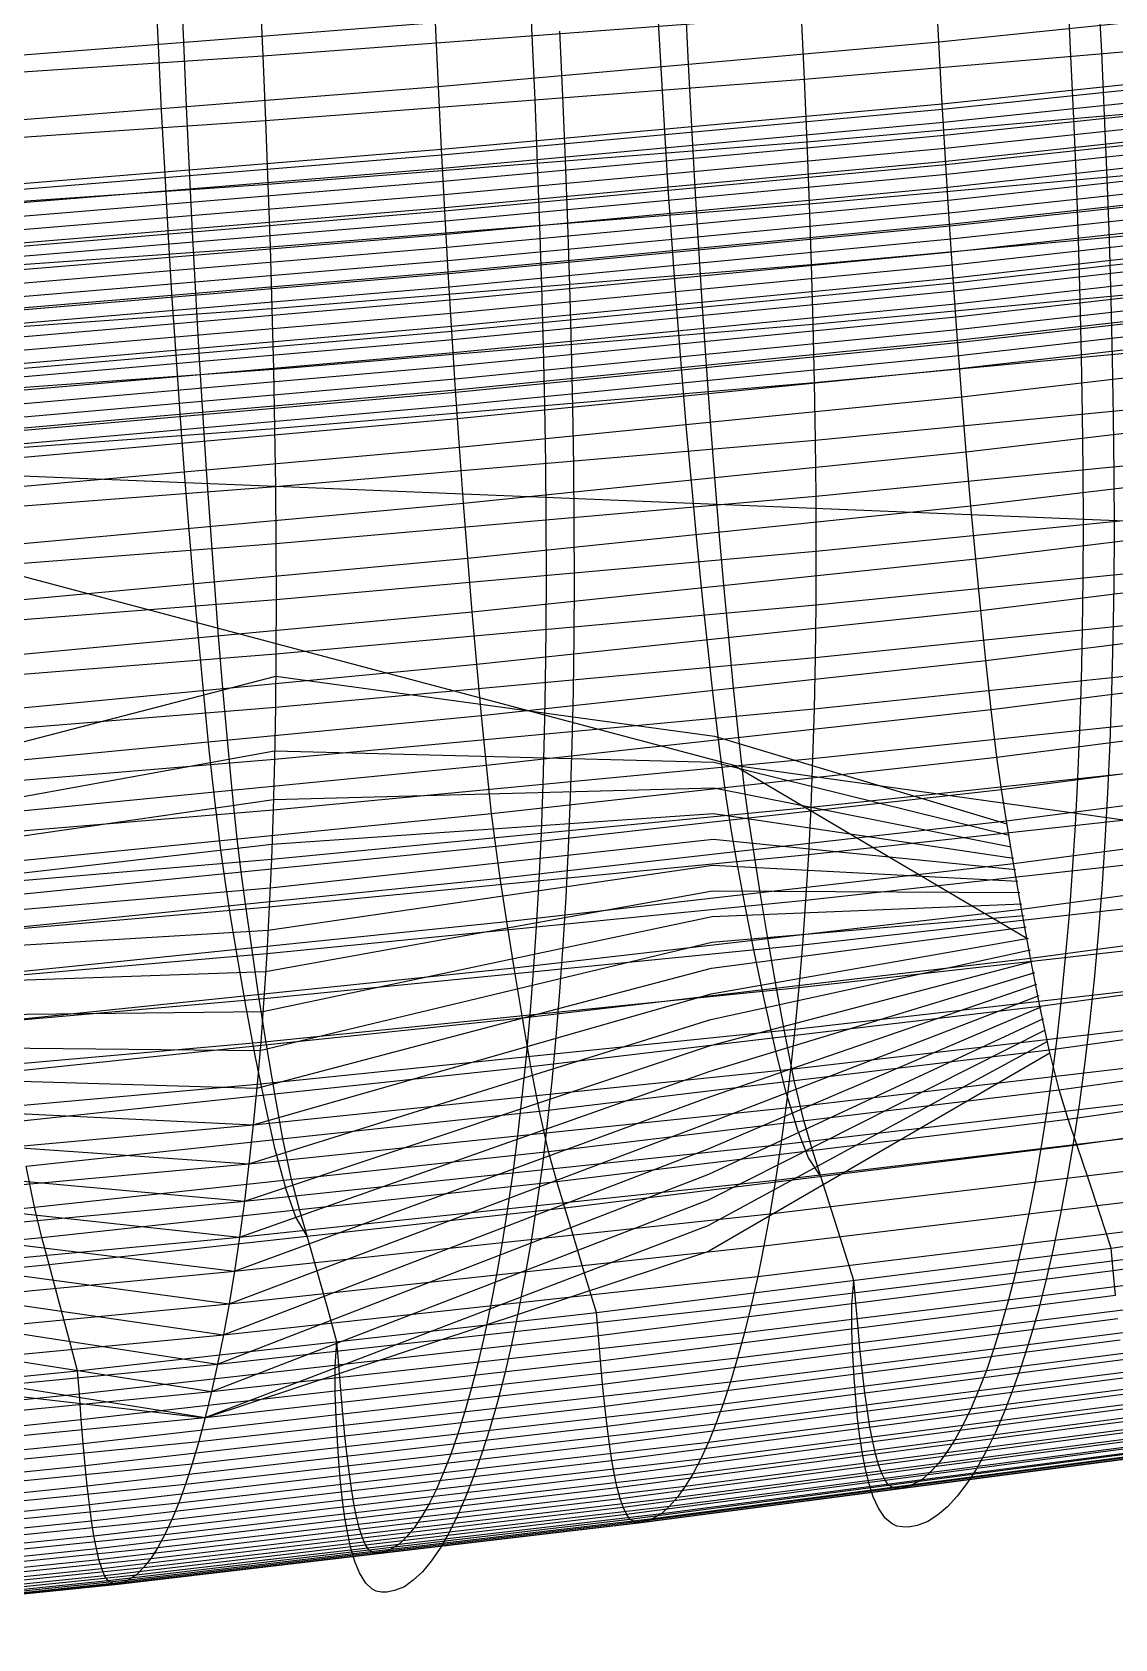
# Model space of a CAD drawing. Extents: x -530 to 530, y -2 to 255.
# Drawn here: x 224.3 to 273, y 9.2 to 81.5 of the extents above; entities that cross this region are included whole.
import ezdxf

# ---------------------------------------------------------------- set-up
doc = ezdxf.new("R2010")
doc.units = 0
doc.header["$MEASUREMENT"] = 0
doc.layers.add('default', color=7, linetype='Continuous')

msp = doc.modelspace()

# ---------------------------------------------------------------- linework, layer by layer
at = {"layer": 'default', "color": 4, "linetype": 'Continuous'}
for p, q in [((229.948, 80.94, 65.687), (229.822, 83.895, 65.79)), ((272.227, 83.523, 26.594), (272.372, 80.642, 26.482)), ((252.565, 79.929, 73.118), (252.404, 82.8, 73.27)), ((248, 81.597, 17.526), (248.132, 78.672, 17.407)), ((230.095, 78.026, 65.528), (229.948, 80.94, 65.687)), ((272.372, 80.642, 26.482), (272.502, 77.799, 26.399)), ((252.733, 77.099, 72.944), (252.565, 79.929, 73.118)), ((248.132, 78.672, 17.407), (248.25, 75.786, 17.319)), ((230.247, 75.152, 65.345), (230.095, 78.026, 65.528)), ((242.698, 76.021, 66.231), (265.231, 78.077, 73.852)), ((242.733, 75.428, 66.19), (265.27, 77.494, 73.813)), ((272.502, 77.799, 26.399), (272.619, 74.995, 26.348)), ((242.768, 74.835, 66.149), (265.308, 76.91, 73.774)), ((252.905, 74.318, 72.76), (252.733, 77.099, 72.944)), ((242.803, 74.242, 66.107), (265.346, 76.327, 73.735)), ((242.839, 73.649, 66.066), (265.385, 75.743, 73.696)), ((248.25, 75.786, 17.319), (248.357, 72.939, 17.262)), ((230.407, 72.33, 65.142), (230.247, 75.152, 65.345)), ((242.874, 73.056, 66.025), (265.423, 75.16, 73.657)), ((242.909, 72.463, 65.984), (265.461, 74.576, 73.617)), ((272.619, 74.995, 26.348), (272.717, 72.236, 26.334)), ((242.944, 71.87, 65.943), (265.499, 73.993, 73.578)), ((253.092, 71.584, 72.533), (252.905, 74.318, 72.76)), ((242.979, 71.277, 65.901), (265.538, 73.409, 73.539)), ((230.574, 69.553, 64.915), (230.407, 72.33, 65.142)), ((243.014, 70.684, 65.86), (265.576, 72.826, 73.5)), ((248.357, 72.939, 17.262), (248.446, 70.138, 17.244)), ((243.049, 70.091, 65.819), (265.614, 72.243, 73.461)), ((243.084, 69.499, 65.778), (265.653, 71.659, 73.422)), ((272.717, 72.236, 26.334), (272.8, 69.52, 26.355)), ((243.119, 68.906, 65.737), (265.691, 71.076, 73.383)), ((253.292, 68.9, 72.273), (253.092, 71.584, 72.533)), ((243.155, 68.313, 65.695), (265.729, 70.492, 73.344)), ((230.756, 66.828, 64.643), (230.574, 69.553, 64.915)), ((243.19, 67.72, 65.654), (265.768, 69.909, 73.305)), ((248.446, 70.138, 17.244), (248.521, 67.381, 17.263)), ((272.8, 69.52, 26.355), (272.862, 66.851, 26.415)), ((243.225, 67.127, 65.613), (265.806, 69.325, 73.266)), ((243.26, 66.534, 65.572), (265.844, 68.742, 73.227)), ((253.498, 66.266, 71.998), (253.292, 68.9, 72.273)), ((243.295, 65.941, 65.531), (265.883, 68.158, 73.187)), ((243.33, 65.348, 65.489), (265.921, 67.575, 73.148)), ((248.521, 67.381, 17.263), (248.578, 64.671, 17.322)), ((230.943, 64.153, 64.357), (230.756, 66.828, 64.643)), ((243.365, 64.755, 65.448), (265.959, 66.991, 73.109)), ((272.862, 66.851, 26.415), (272.91, 64.229, 26.512)), ((243.4, 64.162, 65.407), (265.997, 66.408, 73.07)), ((253.715, 63.682, 71.69), (253.498, 66.266, 71.998)), ((248.578, 64.671, 17.322), (248.622, 62.01, 17.419)), ((231.141, 61.529, 64.036), (230.943, 64.153, 64.357)), ((253.941, 61.153, 71.357), (253.715, 63.682, 71.69)), ((272.91, 64.229, 26.512), (272.937, 61.657, 26.65)), ((231.346, 58.961, 63.69), (231.141, 61.529, 64.036)), ((248.622, 62.01, 17.419), (248.645, 59.399, 17.558)), ((272.937, 61.657, 26.65), (272.947, 59.132, 26.828)), ((254.171, 58.678, 71.009), (253.941, 61.153, 71.357)), ((248.645, 59.399, 17.558), (248.655, 56.837, 17.739)), ((231.555, 56.448, 63.328), (231.346, 58.961, 63.69)), ((254.413, 56.258, 70.631), (254.171, 58.678, 71.009)), ((272.947, 59.132, 26.828), (272.93, 56.66, 27.06)), ((231.776, 53.99, 62.935), (231.555, 56.448, 63.328)), ((248.655, 56.837, 17.739), (248.639, 54.328, 17.975)), ((272.93, 56.66, 27.06), (272.892, 54.244, 27.342)), ((254.661, 53.893, 70.233), (254.413, 56.258, 70.631)), ((248.639, 54.328, 17.975), (248.604, 51.876, 18.263)), ((272.892, 54.244, 27.342), (272.833, 51.878, 27.667)), ((232.004, 51.59, 62.514), (231.776, 53.99, 62.935)), ((254.921, 51.589, 69.802), (254.661, 53.893, 70.233)), ((207.092, 45.259, 20.358), (235.226, 52.567, 16.893)), ((232.238, 49.249, 62.075), (232.004, 51.59, 62.514)), ((248.604, 51.876, 18.263), (248.551, 49.475, 18.595)), ((255.195, 49.351, 69.333), (254.921, 51.589, 69.802)), ((272.833, 51.878, 27.667), (272.753, 49.569, 28.037)), ((207.08, 44.1, 20.488), (235.174, 49.201, 17.305)), ((232.487, 46.976, 61.589), (232.238, 49.249, 62.075)), ((248.551, 49.475, 18.595), (248.478, 47.131, 18.974)), ((254.968, 49.859, 37.622), (268.126, 45.92, 69.961)), ((255.495, 47.139, 68.821), (255.195, 49.351, 69.333)), ((272.753, 49.569, 28.037), (272.652, 47.315, 28.452)), ((254.953, 48.7, 37.75), (268.222, 45.405, 69.788)), ((207.067, 42.941, 20.618), (235.12, 47.005, 17.631)), ((248.478, 47.131, 18.974), (248.385, 44.844, 19.4)), ((254.938, 47.541, 37.879), (268.319, 44.889, 69.615)), ((255.736, 45.593, 68.359), (255.495, 47.139, 68.821)), ((272.652, 47.315, 28.452), (272.53, 45.122, 28.91)), ((232.761, 44.73, 61.059), (232.487, 46.976, 61.589)), ((254.923, 46.381, 38.008), (268.415, 44.374, 69.441)), ((255.99, 44.148, 67.867), (255.736, 45.593, 68.359)), ((207.055, 41.781, 20.748), (235.054, 44.996, 17.978)), ((248.385, 44.844, 19.4), (248.275, 42.618, 19.87)), ((254.908, 45.222, 38.137), (268.512, 43.859, 69.268)), ((272.53, 45.122, 28.91), (272.388, 42.989, 29.412)), ((232.979, 43.16, 60.581), (232.761, 44.73, 61.059)), ((256.345, 42.222, 67.186), (255.99, 44.148, 67.867)), ((254.893, 44.063, 38.266), (268.608, 43.343, 69.095)), ((207.043, 40.622, 20.877), (234.974, 43.037, 18.359)), ((233.21, 41.693, 60.072), (232.979, 43.16, 60.581)), ((254.878, 42.904, 38.395), (268.704, 42.828, 68.922)), ((272.388, 42.989, 29.412), (272.226, 40.915, 29.957)), ((248.275, 42.618, 19.87), (248.145, 40.455, 20.386)), ((254.862, 41.744, 38.523), (268.801, 42.313, 68.749)), ((256.748, 40.166, 66.405), (256.345, 42.222, 67.186)), ((233.533, 39.736, 59.367), (233.21, 41.693, 60.072)), ((254.832, 39.426, 38.781), (268.994, 41.282, 68.402)), ((254.847, 40.585, 38.652), (268.897, 41.797, 68.575)), ((207.031, 39.463, 21.007), (234.881, 41.13, 18.775)), ((254.817, 38.266, 38.91), (269.09, 40.767, 68.229)), ((272.226, 40.915, 29.957), (272.042, 38.906, 30.546)), ((248.145, 40.455, 20.386), (247.997, 38.35, 20.946)), ((254.802, 37.107, 39.039), (269.186, 40.251, 68.056)), ((257.21, 37.966, 65.488), (256.748, 40.166, 66.405)), ((207.019, 38.304, 21.137), (234.774, 39.274, 19.225)), ((233.9, 37.647, 58.56), (233.533, 39.736, 59.367)), ((254.772, 34.788, 39.296), (269.379, 39.221, 67.709)), ((254.787, 35.948, 39.168), (269.283, 39.736, 67.882)), ((247.997, 38.35, 20.946), (247.829, 36.311, 21.552)), ((254.756, 33.629, 39.425), (269.476, 38.705, 67.536)), ((272.042, 38.906, 30.546), (271.84, 36.961, 31.175)), ((234.32, 35.411, 57.612), (233.9, 37.647, 58.56)), ((254.726, 31.31, 39.683), (269.668, 37.675, 67.189)), ((254.741, 32.47, 39.554), (269.572, 38.19, 67.363)), ((257.694, 35.828, 64.519), (257.21, 37.966, 65.488)), ((207.007, 37.145, 21.267), (234.654, 37.469, 19.71)), ((254.711, 30.151, 39.812), (269.765, 37.159, 67.016)), ((271.84, 36.961, 31.175), (271.621, 35.076, 31.837)), ((247.829, 36.311, 21.552), (247.645, 34.338, 22.199)), ((254.696, 28.992, 39.94), (269.861, 36.644, 66.843)), ((206.995, 35.986, 21.397), (234.52, 35.718, 20.228)), ((254.666, 26.673, 40.198), (270.054, 35.613, 66.497)), ((254.681, 27.833, 40.069), (269.958, 36.129, 66.67)), ((258.184, 33.875, 63.533), (257.694, 35.828, 64.519)), ((206.983, 34.827, 21.527), (234.374, 34.02, 20.777)), ((234.76, 33.238, 56.61), (234.32, 35.411, 57.612)), ((271.621, 35.076, 31.837), (271.381, 33.264, 32.546)), ((247.645, 34.338, 22.199), (247.446, 32.427, 22.88)), ((206.971, 33.667, 21.657), (234.215, 32.376, 21.359)), ((258.717, 32.116, 62.413), (258.184, 33.875, 63.533)), ((235.206, 31.253, 55.592), (234.76, 33.238, 56.61)), ((271.381, 33.264, 32.546), (271.111, 31.536, 33.315)), ((206.959, 32.508, 21.787), (234.024, 30.62, 22.041)), ((247.446, 32.427, 22.88), (247.226, 30.588, 23.609)), ((259.203, 30.885, 61.351), (258.717, 32.116, 62.413)), ((206.947, 31.349, 21.917), (233.819, 28.935, 22.758)), ((235.691, 29.463, 54.437), (235.206, 31.253, 55.592)), ((271.111, 31.536, 33.315), (270.823, 29.878, 34.122)), ((247.226, 30.588, 23.609), (246.98, 28.836, 24.401)), ((259.758, 30.052, 60.108), (259.203, 30.885, 61.351)), ((206.935, 30.19, 22.047), (233.601, 27.32, 23.506)), ((260.25, 28.491, 59.072), (259.758, 30.052, 60.108)), ((270.823, 29.878, 34.122), (270.518, 28.294, 34.962)), ((206.923, 29.031, 22.177), (233.37, 25.779, 24.285)), ((236.132, 28.209, 53.343), (235.691, 29.463, 54.437)), ((236.638, 27.364, 52.054), (236.132, 28.209, 53.343)), ((246.98, 28.836, 24.401), (246.719, 27.154, 25.232)), ((260.743, 26.931, 58.036), (260.25, 28.491, 59.072)), ((270.518, 28.294, 34.962), (270.204, 26.779, 35.821)), ((206.911, 27.872, 22.307), (233.127, 24.31, 25.092)), ((237.087, 25.778, 50.982), (236.638, 27.364, 52.054)), ((246.719, 27.154, 25.232), (246.441, 25.548, 26.096)), ((261.235, 25.371, 57), (260.743, 26.931, 58.036)), ((270.204, 26.779, 35.821), (269.872, 25.345, 36.714)), ((206.898, 26.712, 22.437), (232.874, 22.918, 25.923)), ((206.886, 25.553, 22.567), (232.611, 21.601, 26.777)), ((237.536, 24.192, 49.91), (237.087, 25.778, 50.982)), ((246.441, 25.548, 26.096), (246.154, 24.011, 26.982)), ((261.139, 24.281, 57.313), (261.235, 25.371, 57)), ((269.872, 25.345, 36.714), (269.526, 23.987, 37.634)), ((206.874, 24.394, 22.697), (232.338, 20.363, 27.651)), ((237.984, 22.606, 48.838), (237.536, 24.192, 49.91)), ((246.154, 24.011, 26.982), (245.851, 22.558, 27.902)), ((261.15, 23.112, 57.38), (261.139, 24.281, 57.313)), ((269.526, 23.987, 37.634), (269.156, 22.728, 38.601)), ((206.862, 23.235, 22.827), (232.057, 19.202, 28.543)), ((237.899, 21.501, 49.154), (237.984, 22.606, 48.838)), ((245.851, 22.558, 27.902), (245.536, 21.181, 28.85)), ((261.191, 22.015, 57.37), (261.15, 23.112, 57.38)), ((269.156, 22.728, 38.601), (268.78, 21.546, 39.58)), ((206.85, 22.076, 22.957), (232.054, 19.189, 28.554)), ((261.25, 20.989, 57.315), (261.191, 22.015, 57.37)), ((237.909, 20.315, 49.221), (237.899, 21.501, 49.154)), ((245.536, 21.181, 28.85), (245.2, 19.905, 29.846)), ((261.322, 20.033, 57.22), (261.25, 20.989, 57.315)), ((268.78, 21.546, 39.58), (268.391, 20.451, 40.578)), ((237.947, 19.201, 49.208), (237.909, 20.315, 49.221)), ((268.391, 20.451, 40.578), (267.994, 19.435, 41.593)), ((245.2, 19.905, 29.846), (244.856, 18.706, 30.854)), ((261.408, 19.147, 57.09), (261.322, 20.033, 57.22)), ((238.001, 18.16, 49.149), (237.947, 19.201, 49.208)), ((261.507, 18.325, 56.922), (261.408, 19.147, 57.09)), ((267.994, 19.435, 41.593), (267.589, 18.497, 42.618)), ((238.067, 17.19, 49.049), (238.001, 18.16, 49.149)), ((244.856, 18.706, 30.854), (244.503, 17.596, 31.884)), ((261.623, 17.562, 56.71), (261.507, 18.325, 56.922)), ((267.589, 18.497, 42.618), (267.176, 17.653, 43.657)), ((244.503, 17.596, 31.884), (244.141, 16.567, 32.929)), ((261.759, 16.857, 56.447), (261.623, 17.562, 56.71)), ((267.176, 17.653, 43.657), (266.755, 16.895, 44.705)), ((238.145, 16.291, 48.913), (238.067, 17.19, 49.049)), ((261.92, 16.208, 56.122), (261.759, 16.857, 56.447)), ((266.755, 16.895, 44.705), (266.326, 16.231, 45.768)), ((238.236, 15.457, 48.738), (238.145, 16.291, 48.913)), ((244.141, 16.567, 32.929), (243.772, 15.616, 33.987)), ((262.111, 15.624, 55.72), (261.92, 16.208, 56.122)), ((266.326, 16.231, 45.768), (265.892, 15.656, 46.832)), ((238.342, 14.683, 48.519), (238.236, 15.457, 48.738)), ((243.772, 15.616, 33.987), (243.395, 14.761, 35.058)), ((262.342, 15.116, 55.221), (262.111, 15.624, 55.72)), ((265.892, 15.656, 46.832), (265.452, 15.175, 47.907)), ((238.466, 13.968, 48.246), (238.342, 14.683, 48.519)), ((243.395, 14.761, 35.058), (243.012, 13.994, 36.139)), ((262.651, 14.665, 54.542), (262.342, 15.116, 55.221)), ((262.962, 14.41, 53.805), (262.651, 14.665, 54.542)), ((264.57, 14.513, 50.039), (264.082, 14.343, 51.183)), ((265.004, 14.803, 48.983), (264.57, 14.513, 50.039)), ((265.452, 15.175, 47.907), (265.004, 14.803, 48.983)), ((238.613, 13.31, 47.909), (238.466, 13.968, 48.246)), ((243.012, 13.994, 36.139), (242.621, 13.322, 37.234)), ((263.176, 14.309, 53.318), (262.962, 14.41, 53.805)), ((263.432, 14.27, 52.711), (263.176, 14.309, 53.318)), ((263.7, 14.269, 52.088), (263.432, 14.27, 52.711)), ((264.082, 14.343, 51.183), (263.7, 14.269, 52.088)), ((238.786, 12.718, 47.495), (238.613, 13.31, 47.909)), ((242.621, 13.322, 37.234), (242.226, 12.739, 38.331)), ((238.995, 12.204, 46.981), (238.786, 12.718, 47.495)), ((242.226, 12.739, 38.331), (241.826, 12.254, 39.44)), ((239.276, 11.746, 46.282), (238.995, 12.204, 46.981)), ((239.558, 11.487, 45.523), (239.276, 11.746, 46.282)), ((241.023, 11.584, 41.64), (240.577, 11.414, 42.82)), ((241.417, 11.877, 40.55), (241.023, 11.584, 41.64)), ((241.826, 12.254, 39.44), (241.417, 11.877, 40.55)), ((239.753, 11.383, 45.022), (239.558, 11.487, 45.523)), ((239.985, 11.343, 44.397), (239.753, 11.383, 45.022)), ((240.23, 11.34, 43.754), (239.985, 11.343, 44.397)), ((240.577, 11.414, 42.82), (240.23, 11.34, 43.754))]:
    msp.add_line(p, q, dxfattribs=at)
at = {"layer": 'default', "color": 7, "linetype": 'Continuous'}
for p, q in [((231.09, 81.093, 62.623), (230.969, 84.028, 62.713)), ((246.612, 84.326, 20.998), (246.752, 81.391, 20.856)), ((270.849, 83.314, 29.839), (270.991, 80.466, 29.729)), ((253.804, 80.108, 70.178), (253.666, 82.956, 70.28)), ((231.215, 78.202, 62.514), (231.09, 81.093, 62.623)), ((246.752, 81.391, 20.856), (246.881, 78.5, 20.738)), ((270.991, 80.466, 29.729), (271.119, 77.663, 29.649)), ((253.951, 77.303, 70.055), (253.804, 80.108, 70.178)), ((231.349, 75.354, 62.383), (231.215, 78.202, 62.514)), ((246.881, 78.5, 20.738), (246.997, 75.654, 20.652)), ((271.119, 77.663, 29.649), (271.233, 74.904, 29.598)), ((254.104, 74.548, 69.911), (253.951, 77.303, 70.055)), ((231.488, 72.556, 62.232), (231.349, 75.354, 62.383)), ((246.997, 75.654, 20.652), (247.101, 72.853, 20.597)), ((254.264, 71.837, 69.746), (254.104, 74.548, 69.911)), ((271.233, 74.904, 29.598), (271.329, 72.195, 29.585)), ((231.634, 69.803, 62.058), (231.488, 72.556, 62.232)), ((247.101, 72.853, 20.597), (247.188, 70.102, 20.58)), ((254.432, 69.176, 69.561), (254.264, 71.837, 69.746)), ((271.329, 72.195, 29.585), (271.409, 69.532, 29.606)), ((231.787, 67.101, 61.864), (231.634, 69.803, 62.058)), ((247.188, 70.102, 20.58), (247.261, 67.398, 20.598)), ((271.409, 69.532, 29.606), (271.471, 66.918, 29.666)), ((254.607, 66.567, 69.354), (254.432, 69.176, 69.561)), ((247.261, 67.398, 20.598), (247.317, 64.745, 20.657)), ((231.946, 64.452, 61.647), (231.787, 67.101, 61.864)), ((254.791, 64.008, 69.123), (254.607, 66.567, 69.354)), ((271.471, 66.918, 29.666), (271.516, 64.356, 29.76)), ((232.113, 61.853, 61.406), (231.946, 64.452, 61.647)), ((247.317, 64.745, 20.657), (247.358, 62.143, 20.751)), ((254.983, 61.503, 68.868), (254.791, 64.008, 69.123)), ((271.516, 64.356, 29.76), (271.543, 61.848, 29.895)), ((232.288, 59.31, 61.139), (232.113, 61.853, 61.406)), ((247.358, 62.143, 20.751), (247.382, 59.597, 20.887)), ((255.182, 59.05, 68.591), (254.983, 61.503, 68.868)), ((271.543, 61.848, 29.895), (271.552, 59.391, 30.067)), ((232.47, 56.819, 60.85), (232.288, 59.31, 61.139)), ((247.382, 59.597, 20.887), (247.39, 57.103, 21.062)), ((271.552, 59.391, 30.067), (271.54, 56.99, 30.281)), ((255.389, 56.653, 68.292), (255.182, 59.05, 68.591)), ((232.658, 54.385, 60.539), (232.47, 56.819, 60.85)), ((247.39, 57.103, 21.062), (247.38, 54.665, 21.281)), ((255.606, 54.314, 67.967), (255.389, 56.653, 68.292)), ((271.54, 56.99, 30.281), (271.511, 54.645, 30.535)), ((232.855, 52.009, 60.2), (232.658, 54.385, 60.539)), ((247.38, 54.665, 21.281), (247.353, 52.285, 21.54)), ((255.83, 52.031, 67.618), (255.606, 54.314, 67.967)), ((271.511, 54.645, 30.535), (271.462, 52.357, 30.829)), ((247.353, 52.285, 21.54), (247.308, 49.962, 21.841)), ((271.462, 52.357, 30.829), (271.393, 50.129, 31.167)), ((233.06, 49.691, 59.837), (232.855, 52.009, 60.2)), ((256.062, 49.809, 67.247), (255.83, 52.031, 67.618)), ((247.308, 49.962, 21.841), (247.245, 47.701, 22.187)), ((271.393, 50.129, 31.167), (271.304, 47.957, 31.547)), ((233.271, 47.435, 59.451), (233.06, 49.691, 59.837)), ((256.303, 47.644, 66.851), (256.062, 49.809, 67.247)), ((271.304, 47.957, 31.547), (271.195, 45.849, 31.969)), ((233.49, 45.236, 59.04), (233.271, 47.435, 59.451)), ((247.245, 47.701, 22.187), (247.163, 45.497, 22.578)), ((256.502, 46.188, 66.498), (256.303, 47.644, 66.851)), ((256.718, 44.765, 66.102), (256.502, 46.188, 66.498)), ((271.195, 45.849, 31.969), (271.066, 43.804, 32.431)), ((233.671, 43.757, 58.673), (233.49, 45.236, 59.04)), ((247.163, 45.497, 22.578), (247.064, 43.357, 23.011)), ((257.022, 42.824, 65.538), (256.718, 44.765, 66.102)), ((233.868, 42.311, 58.262), (233.671, 43.757, 58.673)), ((271.066, 43.804, 32.431), (270.919, 41.819, 32.934)), ((247.064, 43.357, 23.011), (246.947, 41.281, 23.486)), ((257.362, 40.754, 64.902), (257.022, 42.824, 65.538)), ((234.146, 40.339, 57.678), (233.868, 42.311, 58.262)), ((246.947, 41.281, 23.486), (246.812, 39.267, 24.003)), ((270.919, 41.819, 32.934), (270.751, 39.901, 33.479)), ((257.753, 38.527, 64.156), (257.362, 40.754, 64.902)), ((234.455, 38.238, 57.019), (234.146, 40.339, 57.678)), ((270.751, 39.901, 33.479), (270.566, 38.047, 34.059)), ((246.812, 39.267, 24.003), (246.659, 37.32, 24.563)), ((258.16, 36.349, 63.371), (257.753, 38.527, 64.156)), ((234.811, 35.975, 56.246), (234.455, 38.238, 57.019)), ((270.566, 38.047, 34.059), (270.363, 36.26, 34.679)), ((246.659, 37.32, 24.563), (246.49, 35.439, 25.16)), ((258.557, 34.365, 62.593), (258.16, 36.349, 63.371)), ((270.363, 36.26, 34.679), (270.142, 34.54, 35.332)), ((235.182, 33.762, 55.432), (234.811, 35.975, 56.246)), ((246.49, 35.439, 25.16), (246.305, 33.626, 25.798)), ((258.988, 32.559, 61.722), (258.557, 34.365, 62.593)), ((270.142, 34.54, 35.332), (269.906, 32.891, 36.018)), ((235.544, 31.747, 54.626), (235.182, 33.762, 55.432)), ((246.305, 33.626, 25.798), (246.104, 31.881, 26.471)), ((259.38, 31.227, 60.904), (258.988, 32.559, 61.722)), ((269.906, 32.891, 36.018), (269.654, 31.31, 36.734)), ((246.104, 31.881, 26.471), (245.888, 30.207, 27.178)), ((235.936, 29.912, 53.724), (235.544, 31.747, 54.626)), ((259.758, 30.052, 60.108), (259.38, 31.227, 60.904)), ((269.654, 31.31, 36.734), (269.387, 29.801, 37.48)), ((236.294, 28.558, 52.878), (235.936, 29.912, 53.724)), ((245.888, 30.207, 27.178), (245.658, 28.603, 27.915)), ((260.25, 28.491, 59.072), (259.758, 30.052, 60.108)), ((269.387, 29.801, 37.48), (269.107, 28.363, 38.252)), ((236.638, 27.364, 52.054), (236.294, 28.558, 52.878)), ((245.658, 28.603, 27.915), (245.415, 27.073, 28.684)), ((260.743, 26.931, 58.036), (260.25, 28.491, 59.072)), ((269.107, 28.363, 38.252), (268.814, 27, 39.047)), ((237.087, 25.778, 50.982), (236.638, 27.364, 52.054)), ((245.415, 27.073, 28.684), (245.159, 25.614, 29.479)), ((261.235, 25.371, 57), (260.743, 26.931, 58.036)), ((268.814, 27, 39.047), (268.51, 25.71, 39.864)), ((237.536, 24.192, 49.91), (237.087, 25.778, 50.982)), ((245.159, 25.614, 29.479), (244.893, 24.231, 30.299)), ((261.326, 24.355, 56.866), (261.235, 25.371, 57)), ((268.51, 25.71, 39.864), (268.195, 24.497, 40.699)), ((237.984, 22.606, 48.838), (237.536, 24.192, 49.91)), ((244.893, 24.231, 30.299), (244.615, 22.922, 31.141)), ((261.424, 23.226, 56.724), (261.326, 24.355, 56.866)), ((268.195, 24.497, 40.699), (267.871, 23.359, 41.552)), ((261.525, 22.175, 56.57), (261.424, 23.226, 56.724)), ((267.871, 23.359, 41.552), (267.538, 22.299, 42.417)), ((238.067, 21.574, 48.699), (237.984, 22.606, 48.838)), ((244.615, 22.922, 31.141), (244.328, 21.693, 32.002)), ((261.628, 21.202, 56.403), (261.525, 22.175, 56.57)), ((267.538, 22.299, 42.417), (267.199, 21.317, 43.293)), ((238.157, 20.428, 48.551), (238.067, 21.574, 48.699)), ((244.328, 21.693, 32.002), (244.032, 20.539, 32.881)), ((261.735, 20.309, 56.221), (261.628, 21.202, 56.403)), ((267.199, 21.317, 43.293), (266.851, 20.415, 44.181)), ((238.248, 19.361, 48.391), (238.157, 20.428, 48.551)), ((244.032, 20.539, 32.881), (243.729, 19.464, 33.774)), ((261.847, 19.498, 56.023), (261.735, 20.309, 56.221)), ((266.851, 20.415, 44.181), (266.498, 19.595, 45.076)), ((266.498, 19.595, 45.076), (266.14, 18.854, 45.977)), ((238.342, 18.372, 48.218), (238.248, 19.361, 48.391)), ((243.729, 19.464, 33.774), (243.42, 18.468, 34.677)), ((261.963, 18.768, 55.808), (261.847, 19.498, 56.023)), ((266.14, 18.854, 45.977), (265.777, 18.197, 46.881)), ((238.44, 17.466, 48.028), (238.342, 18.372, 48.218)), ((243.42, 18.468, 34.677), (243.103, 17.554, 35.594)), ((262.084, 18.12, 55.572), (261.963, 18.768, 55.808)), ((262.213, 17.558, 55.315), (262.084, 18.12, 55.572)), ((265.777, 18.197, 46.881), (265.41, 17.624, 47.79)), ((238.541, 16.642, 47.823), (238.44, 17.466, 48.028)), ((243.103, 17.554, 35.594), (242.781, 16.722, 36.517)), ((262.348, 17.077, 55.033), (262.213, 17.558, 55.315)), ((265.41, 17.624, 47.79), (265.041, 17.133, 48.696)), ((238.647, 15.901, 47.6), (238.541, 16.642, 47.823)), ((242.781, 16.722, 36.517), (242.454, 15.972, 37.446)), ((262.492, 16.685, 54.727), (262.348, 17.077, 55.033)), ((262.642, 16.377, 54.397), (262.492, 16.685, 54.727)), ((264.662, 16.73, 49.619), (264.304, 16.411, 50.487)), ((265.041, 17.133, 48.696), (264.662, 16.73, 49.619)), ((242.454, 15.972, 37.446), (242.124, 15.306, 38.379)), ((262.803, 16.159, 54.036), (262.642, 16.377, 54.397)), ((263.039, 16.029, 53.491), (262.803, 16.159, 54.036)), ((263.149, 15.987, 53.237), (263.039, 16.029, 53.491)), ((263.346, 16, 52.771), (263.149, 15.987, 53.237)), ((263.555, 16.04, 52.277), (263.346, 16, 52.771)), ((263.888, 16.181, 51.483), (263.555, 16.04, 52.277)), ((264.304, 16.411, 50.487), (263.888, 16.181, 51.483)), ((238.758, 15.243, 47.356), (238.647, 15.901, 47.6)), ((238.875, 14.671, 47.089), (238.758, 15.243, 47.356)), ((242.124, 15.306, 38.379), (241.789, 14.726, 39.317)), ((238.998, 14.183, 46.797), (238.875, 14.671, 47.089)), ((241.789, 14.726, 39.317), (241.453, 14.229, 40.252)), ((239.129, 13.784, 46.481), (238.998, 14.183, 46.797)), ((239.266, 13.47, 46.14), (239.129, 13.784, 46.481)), ((241.107, 13.821, 41.205), (240.78, 13.499, 42.101)), ((241.453, 14.229, 40.252), (241.107, 13.821, 41.205)), ((239.413, 13.248, 45.767), (239.266, 13.47, 46.14)), ((239.628, 13.116, 45.203), (239.413, 13.248, 45.767)), ((239.728, 13.073, 44.941), (239.628, 13.116, 45.203)), ((239.908, 13.085, 44.46), (239.728, 13.073, 44.941)), ((240.098, 13.125, 43.949), (239.908, 13.085, 44.46)), ((240.401, 13.267, 43.13), (240.098, 13.125, 43.949)), ((240.78, 13.499, 42.101), (240.401, 13.267, 43.13))]:
    msp.add_line(p, q, dxfattribs=at)
at = {"layer": 'default', "color": 3, "linetype": 'Continuous'}
for p, q in [((265.064, 81.112, 73.985), (264.92, 83.936, 74.083)), ((265.064, 81.112, 73.985), (286.404, 83.306, 83.829)), ((219.767, 80.211, 58.768), (242.413, 81.976, 66.477)), ((242.545, 79.105, 66.372), (242.413, 81.976, 66.477)), ((242.545, 79.105, 66.372), (265.064, 81.112, 73.985)), ((265.217, 78.329, 73.865), (265.064, 81.112, 73.985)), ((265.217, 78.329, 73.865), (286.568, 80.573, 83.717)), ((219.886, 77.299, 58.657), (242.545, 79.105, 66.372)), ((242.685, 76.277, 66.245), (242.545, 79.105, 66.372)), ((242.685, 76.277, 66.245), (265.217, 78.329, 73.865)), ((265.376, 75.596, 73.726), (265.217, 78.329, 73.865)), ((265.376, 75.596, 73.726), (286.739, 77.889, 83.586)), ((220.012, 74.43, 58.522), (242.685, 76.277, 66.245)), ((242.831, 73.5, 66.097), (242.685, 76.277, 66.245)), ((242.831, 73.5, 66.097), (265.376, 75.596, 73.726)), ((265.544, 72.907, 73.565), (265.376, 75.596, 73.726)), ((265.544, 72.907, 73.565), (286.918, 75.248, 83.434)), ((220.145, 71.612, 58.367), (242.831, 73.5, 66.097)), ((242.985, 70.767, 65.927), (242.831, 73.5, 66.097)), ((242.985, 70.767, 65.927), (265.544, 72.907, 73.565)), ((265.719, 70.268, 73.385), (265.544, 72.907, 73.565)), ((265.719, 70.268, 73.385), (287.105, 72.656, 83.263)), ((220.283, 68.84, 58.189), (242.985, 70.767, 65.927)), ((243.145, 68.084, 65.738), (242.985, 70.767, 65.927)), ((243.145, 68.084, 65.738), (265.719, 70.268, 73.385)), ((265.901, 67.68, 73.183), (265.719, 70.268, 73.385)), ((265.901, 67.68, 73.183), (287.301, 70.114, 83.072)), ((220.428, 66.118, 57.99), (243.145, 68.084, 65.738)), ((243.312, 65.454, 65.525), (243.145, 68.084, 65.738)), ((243.312, 65.454, 65.525), (265.901, 67.68, 73.183)), ((266.093, 65.141, 72.958), (265.901, 67.68, 73.183)), ((266.093, 65.141, 72.958), (287.506, 67.621, 82.857)), ((220.579, 63.45, 57.769), (243.312, 65.454, 65.525)), ((243.488, 62.874, 65.289), (243.312, 65.454, 65.525)), ((243.488, 62.874, 65.289), (266.093, 65.141, 72.958)), ((266.294, 62.656, 72.709), (266.093, 65.141, 72.958)), ((266.294, 62.656, 72.709), (287.72, 65.181, 82.62)), ((220.738, 60.832, 57.522), (243.488, 62.874, 65.289)), ((243.672, 60.349, 65.028), (243.488, 62.874, 65.289)), ((243.672, 60.349, 65.028), (266.294, 62.656, 72.709)), ((266.502, 60.223, 72.438), (266.294, 62.656, 72.709)), ((266.502, 60.223, 72.438), (287.943, 62.791, 82.362)), ((220.904, 58.27, 57.251), (243.672, 60.349, 65.028)), ((243.863, 57.876, 64.745), (243.672, 60.349, 65.028)), ((243.863, 57.876, 64.745), (266.502, 60.223, 72.438)), ((266.718, 57.846, 72.146), (266.502, 60.223, 72.438)), ((266.718, 57.846, 72.146), (288.174, 60.457, 82.083)), ((221.077, 55.761, 56.956), (243.863, 57.876, 64.745)), ((244.061, 55.46, 64.439), (243.863, 57.876, 64.745)), ((266.944, 55.526, 71.827), (288.415, 58.178, 81.778)), ((244.061, 55.46, 64.439), (266.718, 57.846, 72.146)), ((266.944, 55.526, 71.827), (266.718, 57.846, 72.146)), ((267.178, 53.262, 71.486), (288.666, 55.955, 81.451)), ((221.256, 53.31, 56.638), (244.061, 55.46, 64.439)), ((244.268, 53.101, 64.107), (244.061, 55.46, 64.439)), ((244.268, 53.101, 64.107), (266.944, 55.526, 71.827)), ((267.178, 53.262, 71.486), (266.944, 55.526, 71.827)), ((267.42, 51.058, 71.122), (288.925, 53.791, 81.103)), ((221.443, 50.917, 56.293), (244.268, 53.101, 64.107)), ((244.483, 50.8, 63.75), (244.268, 53.101, 64.107)), ((244.483, 50.8, 63.75), (267.178, 53.262, 71.486)), ((267.42, 51.058, 71.122), (267.178, 53.262, 71.486)), ((267.671, 48.911, 70.735), (289.193, 51.683, 80.733)), ((221.637, 48.582, 55.923), (244.483, 50.8, 63.75)), ((244.705, 48.56, 63.371), (244.483, 50.8, 63.75)), ((244.705, 48.56, 63.371), (267.42, 51.058, 71.122)), ((267.671, 48.911, 70.735), (267.42, 51.058, 71.122)), ((267.878, 47.467, 70.389), (289.414, 50.265, 80.4)), ((221.838, 46.309, 55.53), (244.705, 48.56, 63.371)), ((244.935, 46.378, 62.968), (244.705, 48.56, 63.371)), ((244.935, 46.378, 62.968), (267.671, 48.911, 70.735)), ((267.878, 47.467, 70.389), (267.671, 48.911, 70.735)), ((268.104, 46.055, 70), (289.655, 48.879, 80.027)), ((245.125, 44.909, 62.608), (267.878, 47.467, 70.389)), ((268.104, 46.055, 70), (267.878, 47.467, 70.389)), ((222.046, 44.095, 55.112), (244.935, 46.378, 62.968)), ((245.125, 44.909, 62.608), (244.935, 46.378, 62.968)), ((268.421, 44.13, 69.447), (289.994, 46.989, 79.496)), ((245.332, 43.474, 62.204), (268.104, 46.055, 70)), ((268.421, 44.13, 69.447), (268.104, 46.055, 70)), ((222.218, 42.605, 54.739), (245.125, 44.909, 62.608)), ((245.332, 43.474, 62.204), (245.125, 44.909, 62.608)), ((268.775, 42.078, 68.824), (290.373, 44.974, 78.897)), ((245.623, 41.517, 61.629), (268.421, 44.13, 69.447)), ((268.775, 42.078, 68.824), (268.421, 44.13, 69.447)), ((222.404, 41.148, 54.321), (245.332, 43.474, 62.204)), ((245.623, 41.517, 61.629), (245.332, 43.474, 62.204)), ((269.184, 39.87, 68.092), (290.809, 42.807, 78.194)), ((245.948, 39.431, 60.981), (268.775, 42.078, 68.824)), ((269.184, 39.87, 68.092), (268.775, 42.078, 68.824)), ((222.668, 39.162, 53.726), (245.623, 41.517, 61.629)), ((245.948, 39.431, 60.981), (245.623, 41.517, 61.629)), ((269.608, 37.709, 67.321), (291.262, 40.686, 77.454)), ((246.323, 37.185, 60.221), (269.184, 39.87, 68.092)), ((269.608, 37.709, 67.321), (269.184, 39.87, 68.092)), ((222.961, 37.045, 53.056), (245.948, 39.431, 60.981)), ((246.323, 37.185, 60.221), (245.948, 39.431, 60.981)), ((270.022, 35.742, 66.558), (291.704, 38.755, 76.721)), ((246.712, 34.989, 59.421), (269.608, 37.709, 67.321)), ((270.022, 35.742, 66.558), (269.608, 37.709, 67.321)), ((223.3, 34.766, 52.27), (246.323, 37.185, 60.221)), ((246.712, 34.989, 59.421), (246.323, 37.185, 60.221)), ((270.471, 33.951, 65.702), (292.185, 36.997, 75.898)), ((247.092, 32.988, 58.629), (270.022, 35.742, 66.558)), ((270.471, 33.951, 65.702), (270.022, 35.742, 66.558)), ((270.88, 32.63, 64.9), (292.621, 35.701, 75.125)), ((223.652, 32.536, 51.443), (246.712, 34.989, 59.421)), ((247.092, 32.988, 58.629), (246.712, 34.989, 59.421)), ((271.274, 31.465, 64.118), (293.042, 34.559, 74.373)), ((247.504, 31.167, 57.741), (270.471, 33.951, 65.702)), ((270.88, 32.63, 64.9), (270.471, 33.951, 65.702)), ((223.995, 30.506, 50.624), (247.092, 32.988, 58.629)), ((247.504, 31.167, 57.741), (247.092, 32.988, 58.629)), ((247.88, 29.823, 56.908), (270.88, 32.63, 64.9)), ((271.274, 31.465, 64.118), (270.88, 32.63, 64.9)), ((224.368, 28.657, 49.707), (247.504, 31.167, 57.741)), ((247.88, 29.823, 56.908), (247.504, 31.167, 57.741)), ((248.241, 28.638, 56.098), (271.274, 31.465, 64.118)), ((224.368, 28.657, 49.707), (223.995, 30.506, 50.624)), ((224.708, 27.293, 48.847), (247.88, 29.823, 56.908)), ((248.241, 28.638, 56.098), (247.88, 29.823, 56.908)), ((200.98, 26.429, 41.567), (224.368, 28.657, 49.707)), ((224.708, 27.293, 48.847), (224.368, 28.657, 49.707)), ((225.034, 26.089, 48.01), (248.241, 28.638, 56.098)), ((201.287, 25.046, 40.685), (224.708, 27.293, 48.847)), ((225.034, 26.089, 48.01), (224.708, 27.293, 48.847)), ((201.582, 23.826, 39.826), (225.034, 26.089, 48.01))]:
    msp.add_line(p, q, dxfattribs=at)
at = {"layer": 'default', "color": 5, "linetype": 'Continuous'}
for p, q in [((234.509, 83.435, 16.513), (234.641, 80.48, 16.367)), ((234.641, 80.48, 16.367), (258.863, 82.303, 25.344)), ((258.863, 82.303, 25.344), (258.999, 79.432, 25.23)), ((258.999, 79.432, 25.23), (282.984, 81.501, 34.228)), ((210.281, 78.866, 7.424), (234.641, 80.48, 16.367)), ((234.641, 80.48, 16.367), (234.764, 77.568, 16.246)), ((234.764, 77.568, 16.246), (258.999, 79.432, 25.23)), ((258.999, 79.432, 25.23), (259.121, 76.606, 25.147)), ((259.121, 76.606, 25.147), (283.118, 78.72, 34.151)), ((210.391, 75.917, 7.299), (234.764, 77.568, 16.246)), ((234.764, 77.568, 16.246), (234.874, 74.701, 16.157)), ((234.874, 74.701, 16.157), (259.121, 76.606, 25.147)), ((259.121, 76.606, 25.147), (259.229, 73.825, 25.094)), ((259.229, 73.825, 25.094), (283.236, 75.983, 34.103)), ((210.491, 73.014, 7.205), (234.874, 74.701, 16.157)), ((234.874, 74.701, 16.157), (234.972, 71.88, 16.1)), ((234.972, 71.88, 16.1), (259.229, 73.825, 25.094)), ((259.229, 73.825, 25.094), (259.321, 71.094, 25.078)), ((259.321, 71.094, 25.078), (283.337, 73.296, 34.092)), ((210.579, 70.157, 7.145), (234.972, 71.88, 16.1)), ((234.972, 71.88, 16.1), (235.055, 69.109, 16.081)), ((235.055, 69.109, 16.081), (259.321, 71.094, 25.078)), ((259.321, 71.094, 25.078), (259.398, 68.41, 25.098)), ((259.398, 68.41, 25.098), (283.42, 70.654, 34.114)), ((210.654, 67.351, 7.123), (235.055, 69.109, 16.081)), ((235.055, 69.109, 16.081), (235.124, 66.387, 16.098)), ((235.124, 66.387, 16.098), (259.398, 68.41, 25.098)), ((259.398, 68.41, 25.098), (259.457, 65.775, 25.157)), ((259.457, 65.775, 25.157), (283.485, 68.061, 34.174)), ((210.716, 64.593, 7.139), (235.124, 66.387, 16.098)), ((235.124, 66.387, 16.098), (235.177, 63.714, 16.156)), ((235.177, 63.714, 16.156), (259.457, 65.775, 25.157)), ((259.457, 65.775, 25.157), (259.5, 63.192, 25.251)), ((259.5, 63.192, 25.251), (283.532, 65.52, 34.268)), ((210.764, 61.887, 7.197), (235.177, 63.714, 16.156)), ((235.177, 63.714, 16.156), (235.216, 61.094, 16.251)), ((235.216, 61.094, 16.251), (259.5, 63.192, 25.251)), ((259.5, 63.192, 25.251), (259.525, 60.664, 25.387)), ((259.525, 60.664, 25.387), (283.56, 63.031, 34.403)), ((210.799, 59.234, 7.292), (235.216, 61.094, 16.251)), ((235.216, 61.094, 16.251), (235.239, 58.53, 16.388)), ((235.239, 58.53, 16.388), (259.525, 60.664, 25.387)), ((259.525, 60.664, 25.387), (259.534, 58.187, 25.56)), ((259.534, 58.187, 25.56), (283.57, 60.594, 34.573)), ((210.819, 56.637, 7.431), (235.239, 58.53, 16.388)), ((235.239, 58.53, 16.388), (235.247, 56.018, 16.564)), ((235.247, 56.018, 16.564), (259.534, 58.187, 25.56)), ((259.523, 55.767, 25.777), (283.558, 58.212, 34.785)), ((259.534, 58.187, 25.56), (259.523, 55.767, 25.777)), ((210.826, 54.093, 7.609), (235.247, 56.018, 16.564)), ((235.247, 56.018, 16.564), (235.237, 53.563, 16.785)), ((235.237, 53.563, 16.785), (259.523, 55.767, 25.777)), ((259.494, 53.404, 26.033), (283.527, 55.886, 35.036)), ((259.523, 55.767, 25.777), (259.494, 53.404, 26.033)), ((210.816, 51.608, 7.834), (235.237, 53.563, 16.785)), ((235.237, 53.563, 16.785), (235.211, 51.166, 17.046)), ((259.448, 51.098, 26.332), (283.477, 53.616, 35.327)), ((235.211, 51.166, 17.046), (259.494, 53.404, 26.033)), ((259.494, 53.404, 26.033), (259.448, 51.098, 26.332)), ((259.381, 48.852, 26.673), (283.405, 51.405, 35.66)), ((210.793, 49.181, 8.101), (235.211, 51.166, 17.046)), ((235.211, 51.166, 17.046), (235.168, 48.827, 17.351)), ((235.168, 48.827, 17.351), (259.448, 51.098, 26.332)), ((259.448, 51.098, 26.332), (259.381, 48.852, 26.673)), ((259.296, 46.663, 27.059), (283.312, 49.251, 36.036)), ((210.754, 46.812, 8.412), (235.168, 48.827, 17.351)), ((235.108, 46.55, 17.701), (259.381, 48.852, 26.673)), ((235.168, 48.827, 17.351), (235.108, 46.55, 17.701)), ((259.381, 48.852, 26.673), (259.296, 46.663, 27.059)), ((259.191, 44.538, 27.487), (283.198, 47.159, 36.451)), ((210.699, 44.506, 8.769), (235.108, 46.55, 17.701)), ((235.031, 44.33, 18.096), (259.296, 46.663, 27.059)), ((235.108, 46.55, 17.701), (235.031, 44.33, 18.096)), ((259.296, 46.663, 27.059), (259.191, 44.538, 27.487)), ((259.068, 42.477, 27.956), (283.065, 45.13, 36.907)), ((210.629, 42.259, 9.173), (235.031, 44.33, 18.096)), ((234.936, 42.175, 18.534), (259.191, 44.538, 27.487)), ((235.031, 44.33, 18.096), (234.936, 42.175, 18.534)), ((259.191, 44.538, 27.487), (259.068, 42.477, 27.956)), ((258.927, 40.477, 28.466), (282.911, 43.161, 37.403)), ((210.543, 40.077, 9.62), (234.936, 42.175, 18.534)), ((234.825, 40.085, 19.016), (259.068, 42.477, 27.956)), ((234.936, 42.175, 18.534), (234.825, 40.085, 19.016)), ((259.068, 42.477, 27.956), (258.927, 40.477, 28.466)), ((258.767, 38.544, 29.019), (282.736, 41.257, 37.939)), ((210.442, 37.961, 10.112), (234.825, 40.085, 19.016)), ((234.697, 38.057, 19.54), (258.927, 40.477, 28.466)), ((234.825, 40.085, 19.016), (234.697, 38.057, 19.54)), ((258.927, 40.477, 28.466), (258.767, 38.544, 29.019)), ((258.589, 36.676, 29.608), (282.544, 39.419, 38.511)), ((234.552, 36.096, 20.107), (258.767, 38.544, 29.019)), ((258.767, 38.544, 29.019), (258.589, 36.676, 29.608)), ((210.326, 35.908, 10.648), (234.697, 38.057, 19.54)), ((234.697, 38.057, 19.54), (234.552, 36.096, 20.107)), ((258.394, 34.875, 30.237), (282.331, 37.645, 39.121)), ((234.392, 34.203, 20.713), (258.589, 36.676, 29.608)), ((258.589, 36.676, 29.608), (258.394, 34.875, 30.237)), ((210.195, 33.923, 11.229), (234.552, 36.096, 20.107)), ((234.552, 36.096, 20.107), (234.392, 34.203, 20.713)), ((258.183, 33.142, 30.901), (282.101, 35.939, 39.764)), ((234.215, 32.376, 21.359), (258.394, 34.875, 30.237)), ((258.394, 34.875, 30.237), (258.183, 33.142, 30.901)), ((210.05, 32.007, 11.848), (234.392, 34.203, 20.713)), ((234.392, 34.203, 20.713), (234.215, 32.376, 21.359)), ((257.956, 31.48, 31.597), (281.855, 34.302, 40.439)), ((234.024, 30.62, 22.041), (258.183, 33.142, 30.901)), ((257.715, 29.886, 32.325), (281.592, 32.733, 41.144)), ((258.183, 33.142, 30.901), (257.956, 31.48, 31.597)), ((209.89, 30.158, 12.509), (234.215, 32.376, 21.359)), ((234.215, 32.376, 21.359), (234.024, 30.62, 22.041)), ((233.819, 28.935, 22.758), (257.956, 31.48, 31.597)), ((257.46, 28.366, 33.083), (281.314, 31.236, 41.878)), ((257.956, 31.48, 31.597), (257.715, 29.886, 32.325)), ((209.717, 28.38, 13.208), (234.024, 30.62, 22.041)), ((234.024, 30.62, 22.041), (233.819, 28.935, 22.758)), ((233.601, 27.32, 23.506), (257.715, 29.886, 32.325)), ((257.192, 26.917, 33.867), (281.022, 29.808, 42.638)), ((257.715, 29.886, 32.325), (257.46, 28.366, 33.083)), ((209.531, 26.674, 13.941), (233.819, 28.935, 22.758)), ((233.819, 28.935, 22.758), (233.601, 27.32, 23.506)), ((272.91, 25.817, 60.935), (294.79, 29.016, 71.31)), ((233.37, 25.779, 24.285), (257.46, 28.366, 33.083)), ((256.911, 25.544, 34.674), (280.717, 28.456, 43.42)), ((257.46, 28.366, 33.083), (257.192, 26.917, 33.867)), ((209.333, 25.039, 14.707), (233.601, 27.32, 23.506)), ((233.127, 24.31, 25.092), (257.192, 26.917, 33.867)), ((233.601, 27.32, 23.506), (233.37, 25.779, 24.285)), ((256.62, 24.244, 35.504), (280.4, 27.175, 44.223)), ((257.192, 26.917, 33.867), (256.911, 25.544, 34.674)), ((272.91, 25.817, 60.935), (272.815, 26.824, 61.066)), ((209.124, 23.48, 15.505), (233.37, 25.779, 24.285)), ((232.874, 22.918, 25.923), (256.911, 25.544, 34.674)), ((233.37, 25.779, 24.285), (233.127, 24.31, 25.092)), ((249.743, 22.893, 52.797), (272.91, 25.817, 60.935)), ((256.319, 23.022, 36.353), (280.072, 25.971, 45.045)), ((256.911, 25.544, 34.674), (256.62, 24.244, 35.504)), ((273.012, 24.697, 60.796), (272.91, 25.817, 60.935)), ((249.837, 21.755, 52.651), (273.012, 24.697, 60.796)), ((256.008, 21.876, 37.22), (279.734, 24.842, 45.884)), ((208.904, 21.994, 16.331), (233.127, 24.31, 25.092)), ((232.611, 21.601, 26.777), (256.62, 24.244, 35.504)), ((233.127, 24.31, 25.092), (232.874, 22.918, 25.923)), ((249.743, 22.893, 52.797), (249.656, 23.917, 52.933)), ((256.62, 24.244, 35.504), (256.319, 23.022, 36.353)), ((249.933, 20.695, 52.495), (273.117, 23.655, 60.646)), ((255.69, 20.809, 38.099), (279.387, 23.79, 46.735)), ((208.675, 20.585, 17.182), (232.874, 22.918, 25.923)), ((226.392, 20.256, 44.601), (249.743, 22.893, 52.797)), ((232.338, 20.363, 27.651), (256.319, 23.022, 36.353)), ((232.874, 22.918, 25.923), (232.611, 21.601, 26.777)), ((249.837, 21.755, 52.651), (249.743, 22.893, 52.797)), ((250.031, 19.714, 52.324), (273.225, 22.69, 60.482)), ((255.364, 19.819, 38.989), (279.033, 22.815, 47.597)), ((256.319, 23.022, 36.353), (256.008, 21.876, 37.22)), ((226.477, 19.102, 44.45), (249.837, 21.755, 52.651)), ((232.057, 19.202, 28.543), (256.008, 21.876, 37.22)), ((249.933, 20.695, 52.495), (249.837, 21.755, 52.651)), ((250.134, 18.814, 52.138), (273.337, 21.804, 60.304)), ((255.032, 18.91, 39.893), (278.671, 21.919, 48.47)), ((256.008, 21.876, 37.22), (255.69, 20.809, 38.099)), ((208.437, 19.252, 18.056), (232.611, 21.601, 26.777)), ((226.392, 20.256, 44.601), (226.313, 21.295, 44.743)), ((232.611, 21.601, 26.777), (232.338, 20.363, 27.651)), ((250.241, 17.996, 51.937), (273.453, 21, 60.11)), ((254.694, 18.084, 40.802), (278.303, 21.105, 49.35)), ((202.81, 17.915, 36.327), (226.392, 20.256, 44.601)), ((208.19, 18, 18.952), (232.338, 20.363, 27.651)), ((226.477, 19.102, 44.45), (226.392, 20.256, 44.601)), ((226.563, 18.026, 44.287), (249.933, 20.695, 52.495)), ((231.769, 18.12, 29.448), (255.69, 20.809, 38.099)), ((232.338, 20.363, 27.651), (232.057, 19.202, 28.543)), ((250.031, 19.714, 52.324), (249.933, 20.695, 52.495)), ((250.352, 17.26, 51.717), (273.574, 20.276, 59.899)), ((254.351, 17.339, 41.717), (277.929, 20.37, 50.236)), ((255.69, 20.809, 38.099), (255.364, 19.819, 38.989)), ((226.653, 17.031, 44.111), (250.031, 19.714, 52.324)), ((231.475, 17.117, 30.365), (255.364, 19.819, 38.989)), ((250.134, 18.814, 52.138), (250.031, 19.714, 52.324)), ((250.468, 16.607, 51.477), (273.701, 19.634, 59.668)), ((254.003, 16.677, 42.637), (277.551, 19.717, 51.125)), ((255.364, 19.819, 38.989), (255.032, 18.91, 39.893)), ((202.886, 16.745, 36.172), (226.477, 19.102, 44.45)), ((207.935, 16.825, 19.865), (232.057, 19.202, 28.543)), ((226.563, 18.026, 44.287), (226.477, 19.102, 44.45)), ((226.746, 16.117, 43.918), (250.134, 18.814, 52.138)), ((231.174, 16.197, 31.295), (255.032, 18.91, 39.893)), ((232.057, 19.202, 28.543), (231.769, 18.12, 29.448)), ((250.241, 17.996, 51.937), (250.134, 18.814, 52.138)), ((250.591, 16.04, 51.215), (273.835, 19.076, 59.415)), ((253.652, 16.1, 43.561), (277.168, 19.148, 52.019)), ((255.032, 18.91, 39.893), (254.694, 18.084, 40.802)), ((207.675, 15.731, 20.793), (231.769, 18.12, 29.448)), ((230.868, 15.36, 32.231), (254.694, 18.084, 40.802)), ((231.769, 18.12, 29.448), (231.475, 17.117, 30.365)), ((250.721, 15.555, 50.928), (273.976, 18.6, 59.138)), ((250.858, 15.159, 50.617), (274.125, 18.21, 58.838)), ((252.936, 15.2, 45.421), (276.389, 18.259, 53.817)), ((253.299, 15.606, 44.482), (276.784, 18.66, 52.909)), ((254.694, 18.084, 40.802), (254.351, 17.339, 41.717)), ((202.965, 15.656, 36.004), (226.563, 18.026, 44.287)), ((226.653, 17.031, 44.111), (226.563, 18.026, 44.287)), ((226.842, 15.288, 43.709), (250.241, 17.996, 51.937)), ((250.352, 17.26, 51.717), (250.241, 17.996, 51.937)), ((251.002, 14.849, 50.281), (274.283, 17.905, 58.514)), ((251.156, 14.628, 49.913), (274.45, 17.689, 58.159)), ((251.382, 14.497, 49.358), (274.697, 17.561, 57.623)), ((251.487, 14.454, 49.101), (274.81, 17.519, 57.374)), ((251.676, 14.467, 48.626), (275.017, 17.532, 56.916)), ((251.876, 14.507, 48.124), (275.234, 17.573, 56.43)), ((252.195, 14.649, 47.316), (275.581, 17.713, 55.649)), ((252.593, 14.88, 46.304), (276.015, 17.942, 54.671)), ((203.045, 14.648, 35.823), (226.653, 17.031, 44.111)), ((207.408, 14.717, 21.731), (231.475, 17.117, 30.365)), ((226.746, 16.117, 43.918), (226.653, 17.031, 44.111)), ((226.942, 14.541, 43.482), (250.352, 17.26, 51.717)), ((230.244, 13.935, 34.122), (254.003, 16.677, 42.637)), ((230.558, 14.606, 33.174), (254.351, 17.339, 41.717)), ((231.475, 17.117, 30.365), (231.174, 16.197, 31.295)), ((250.468, 16.607, 51.477), (250.352, 17.26, 51.717)), ((254.003, 16.677, 42.637), (253.652, 16.1, 43.561)), ((254.351, 17.339, 41.717), (254.003, 16.677, 42.637)), ((203.129, 13.722, 35.625), (226.746, 16.117, 43.918)), ((207.136, 13.786, 22.684), (231.174, 16.197, 31.295)), ((226.842, 15.288, 43.709), (226.746, 16.117, 43.918)), ((227.047, 13.878, 43.234), (250.468, 16.607, 51.477)), ((227.158, 13.302, 42.963), (250.591, 16.04, 51.215)), ((229.926, 13.352, 35.073), (253.652, 16.1, 43.561)), ((231.174, 16.197, 31.295), (230.868, 15.36, 32.231)), ((250.591, 16.04, 51.215), (250.468, 16.607, 51.477)), ((250.721, 15.555, 50.928), (250.591, 16.04, 51.215)), ((253.652, 16.1, 43.561), (253.299, 15.606, 44.482)), ((203.216, 12.882, 35.41), (226.842, 15.288, 43.709)), ((206.859, 12.94, 23.644), (230.868, 15.36, 32.231)), ((226.942, 14.541, 43.482), (226.842, 15.288, 43.709)), ((227.276, 12.81, 42.667), (250.721, 15.555, 50.928)), ((229.279, 12.442, 36.989), (252.936, 15.2, 45.421)), ((229.607, 12.852, 36.022), (253.299, 15.606, 44.482)), ((230.868, 15.36, 32.231), (230.558, 14.606, 33.174)), ((250.858, 15.159, 50.617), (250.721, 15.555, 50.928)), ((252.936, 15.2, 45.421), (252.593, 14.88, 46.304)), ((253.299, 15.606, 44.482), (252.936, 15.2, 45.421)), ((203.307, 12.125, 35.177), (226.942, 14.541, 43.482)), ((206.579, 12.177, 24.61), (230.558, 14.606, 33.174)), ((227.047, 13.878, 43.234), (226.942, 14.541, 43.482)), ((227.4, 12.408, 42.345), (250.858, 15.159, 50.617)), ((227.53, 12.092, 41.999), (251.002, 14.849, 50.281)), ((227.669, 11.868, 41.62), (251.156, 14.628, 49.913)), ((227.874, 11.735, 41.048), (251.382, 14.497, 49.358)), ((228.14, 11.703, 40.293), (251.676, 14.467, 48.626)), ((228.32, 11.743, 39.775), (251.876, 14.507, 48.124)), ((228.608, 11.885, 38.943), (252.195, 14.649, 47.316)), ((228.968, 12.118, 37.899), (252.593, 14.88, 46.304)), ((230.558, 14.606, 33.174), (230.244, 13.935, 34.122)), ((251.002, 14.849, 50.281), (250.858, 15.159, 50.617)), ((251.156, 14.628, 49.913), (251.002, 14.849, 50.281)), ((251.382, 14.497, 49.358), (251.156, 14.628, 49.913)), ((251.487, 14.454, 49.101), (251.382, 14.497, 49.358)), ((251.676, 14.467, 48.626), (251.487, 14.454, 49.101)), ((251.876, 14.507, 48.124), (251.676, 14.467, 48.626)), ((252.195, 14.649, 47.316), (251.876, 14.507, 48.124)), ((252.593, 14.88, 46.304), (252.195, 14.649, 47.316)), ((203.402, 11.454, 34.922), (227.047, 13.878, 43.234)), ((206.294, 11.499, 25.581), (230.244, 13.935, 34.122)), ((227.158, 13.302, 42.963), (227.047, 13.878, 43.234)), ((227.968, 11.691, 40.782), (251.487, 14.454, 49.101)), ((230.244, 13.935, 34.122), (229.926, 13.352, 35.073)), ((203.502, 10.87, 34.644), (227.158, 13.302, 42.963)), ((206.007, 10.91, 26.556), (229.926, 13.352, 35.073)), ((227.276, 12.81, 42.667), (227.158, 13.302, 42.963)), ((229.926, 13.352, 35.073), (229.607, 12.852, 36.022)), ((203.609, 10.372, 34.34), (227.276, 12.81, 42.667)), ((203.721, 9.964, 34.01), (227.4, 12.408, 42.345)), ((205.421, 9.991, 28.519), (229.279, 12.442, 36.989)), ((205.718, 10.405, 27.528), (229.607, 12.852, 36.022)), ((227.4, 12.408, 42.345), (227.276, 12.81, 42.667)), ((227.53, 12.092, 41.999), (227.4, 12.408, 42.345)), ((229.279, 12.442, 36.989), (228.968, 12.118, 37.899)), ((229.607, 12.852, 36.022), (229.279, 12.442, 36.989)), ((203.839, 9.644, 33.654), (227.53, 12.092, 41.999)), ((203.965, 9.416, 33.266), (227.669, 11.868, 41.62)), ((204.15, 9.28, 32.679), (227.874, 11.735, 41.048)), ((204.235, 9.235, 32.407), (227.968, 11.691, 40.782)), ((204.39, 9.247, 31.906), (228.14, 11.703, 40.293)), ((204.554, 9.287, 31.375), (228.32, 11.743, 39.775)), ((204.814, 9.43, 30.522), (228.608, 11.885, 38.943)), ((205.14, 9.664, 29.452), (228.968, 12.118, 37.899)), ((227.669, 11.868, 41.62), (227.53, 12.092, 41.999)), ((227.874, 11.735, 41.048), (227.669, 11.868, 41.62)), ((227.968, 11.691, 40.782), (227.874, 11.735, 41.048)), ((228.14, 11.703, 40.293), (227.968, 11.691, 40.782)), ((228.32, 11.743, 39.775), (228.14, 11.703, 40.293)), ((228.608, 11.885, 38.943), (228.32, 11.743, 39.775)), ((228.968, 12.118, 37.899), (228.608, 11.885, 38.943))]:
    msp.add_line(p, q, dxfattribs=at)
at = {"layer": 'default', "color": 30, "linetype": 'Continuous'}
for p, q in [((265.231, 78.077, 73.852), (286.584, 80.326, 83.705)), ((265.27, 77.494, 73.813), (286.625, 79.753, 83.668)), ((265.308, 76.91, 73.774), (286.666, 79.18, 83.631)), ((265.346, 76.327, 73.735), (286.707, 78.607, 83.594)), ((265.385, 75.743, 73.696), (286.748, 78.034, 83.557)), ((265.423, 75.16, 73.657), (286.789, 77.46, 83.52)), ((265.461, 74.576, 73.617), (286.83, 76.887, 83.483)), ((220.025, 74.17, 58.508), (242.698, 76.021, 66.231)), ((265.499, 73.993, 73.578), (286.871, 76.314, 83.446)), ((220.056, 73.568, 58.465), (242.733, 75.428, 66.19)), ((265.538, 73.409, 73.539), (286.911, 75.741, 83.409)), ((220.088, 72.967, 58.422), (242.768, 74.835, 66.149)), ((265.576, 72.826, 73.5), (286.952, 75.168, 83.372)), ((265.614, 72.243, 73.461), (286.993, 74.595, 83.335)), ((220.12, 72.365, 58.379), (242.803, 74.242, 66.107)), ((265.653, 71.659, 73.422), (287.034, 74.022, 83.298)), ((220.151, 71.764, 58.335), (242.839, 73.649, 66.066)), ((220.183, 71.162, 58.292), (242.874, 73.056, 66.025)), ((265.691, 71.076, 73.383), (287.075, 73.449, 83.261)), ((220.215, 70.561, 58.249), (242.909, 72.463, 65.984)), ((265.729, 70.492, 73.344), (287.116, 72.876, 83.224)), ((220.247, 69.959, 58.206), (242.944, 71.87, 65.943)), ((265.768, 69.909, 73.305), (287.157, 72.303, 83.187)), ((265.806, 69.325, 73.266), (287.198, 71.73, 83.149)), ((220.278, 69.357, 58.163), (242.979, 71.277, 65.901)), ((265.844, 68.742, 73.227), (287.239, 71.157, 83.112)), ((220.31, 68.756, 58.12), (243.014, 70.684, 65.86)), ((265.883, 68.158, 73.187), (287.28, 70.584, 83.075)), ((220.342, 68.154, 58.077), (243.049, 70.091, 65.819)), ((220.373, 67.553, 58.034), (243.084, 69.499, 65.778)), ((265.921, 67.575, 73.148), (287.321, 70.011, 83.038)), ((265.959, 66.991, 73.109), (287.362, 69.438, 83.001)), ((220.405, 66.951, 57.99), (243.119, 68.906, 65.737)), ((265.997, 66.408, 73.07), (287.403, 68.865, 82.964)), ((220.437, 66.35, 57.947), (243.155, 68.313, 65.695)), ((220.469, 65.748, 57.904), (243.19, 67.72, 65.654)), ((220.5, 65.147, 57.861), (243.225, 67.127, 65.613)), ((220.532, 64.545, 57.818), (243.26, 66.534, 65.572)), ((220.564, 63.943, 57.775), (243.295, 65.941, 65.531)), ((220.596, 63.342, 57.732), (243.33, 65.348, 65.489)), ((220.627, 62.74, 57.689), (243.365, 64.755, 65.448)), ((220.659, 62.139, 57.645), (243.4, 64.162, 65.407)), ((235.226, 52.567, 16.893), (254.968, 49.859, 37.622)), ((235.174, 49.201, 17.305), (254.953, 48.7, 37.75)), ((235.12, 47.005, 17.631), (254.938, 47.541, 37.879)), ((235.054, 44.996, 17.978), (254.923, 46.381, 38.008)), ((234.974, 43.037, 18.359), (254.908, 45.222, 38.137)), ((234.881, 41.13, 18.775), (254.893, 44.063, 38.266)), ((234.774, 39.274, 19.225), (254.878, 42.904, 38.395)), ((234.654, 37.469, 19.71), (254.862, 41.744, 38.523)), ((234.52, 35.718, 20.228), (254.847, 40.585, 38.652)), ((234.374, 34.02, 20.777), (254.832, 39.426, 38.781)), ((234.215, 32.376, 21.359), (254.817, 38.266, 38.91)), ((234.024, 30.62, 22.041), (254.802, 37.107, 39.039)), ((233.819, 28.935, 22.758), (254.787, 35.948, 39.168)), ((233.601, 27.32, 23.506), (254.772, 34.788, 39.296)), ((233.37, 25.779, 24.285), (254.756, 33.629, 39.425)), ((233.127, 24.31, 25.092), (254.741, 32.47, 39.554)), ((232.874, 22.918, 25.923), (254.726, 31.31, 39.683)), ((232.611, 21.601, 26.777), (254.711, 30.151, 39.812)), ((232.338, 20.363, 27.651), (254.696, 28.992, 39.94)), ((232.057, 19.202, 28.543), (254.681, 27.833, 40.069)), ((232.054, 19.189, 28.554), (254.666, 26.673, 40.198))]:
    msp.add_line(p, q, dxfattribs=at)
at = {"layer": 'default', "color": 1, "linetype": 'Continuous'}
for p, q in [((203.781, 62.388, 355.903), (255.839, 48.559, 162.255)), ((203.781, 62.388, 355.903), (314.486, 57.891, 188.197)), ((255.839, 48.559, 162.255), (269.018, 40.765, 68.389)), ((255.839, 48.559, 162.255), (290.632, 43.686, 78.48)), ((271.274, 31.465, 64.118), (293.042, 34.559, 74.373)), ((248.241, 28.638, 56.098), (271.274, 31.465, 64.118)), ((271.788, 29.918, 63.101), (271.274, 31.465, 64.118)), ((272.301, 28.372, 62.083), (271.788, 29.918, 63.101)), ((272.815, 26.824, 61.066), (294.688, 30.006, 71.436)), ((225.034, 26.089, 48.01), (248.241, 28.638, 56.098)), ((248.713, 27.064, 55.043), (248.241, 28.638, 56.098)), ((272.815, 26.824, 61.066), (272.301, 28.372, 62.083)), ((249.184, 25.491, 53.988), (248.713, 27.064, 55.043)), ((249.656, 23.917, 52.933), (272.815, 26.824, 61.066)), ((201.582, 23.826, 39.826), (225.034, 26.089, 48.01)), ((225.461, 24.491, 46.921), (225.034, 26.089, 48.01)), ((249.656, 23.917, 52.933), (249.184, 25.491, 53.988)), ((225.887, 22.893, 45.832), (225.461, 24.491, 46.921)), ((226.313, 21.295, 44.743), (249.656, 23.917, 52.933)), ((226.313, 21.295, 44.743), (225.887, 22.893, 45.832)), ((202.739, 18.967, 36.474), (226.313, 21.295, 44.743))]:
    msp.add_line(p, q, dxfattribs=at)

doc.saveas('drawing.dxf')
